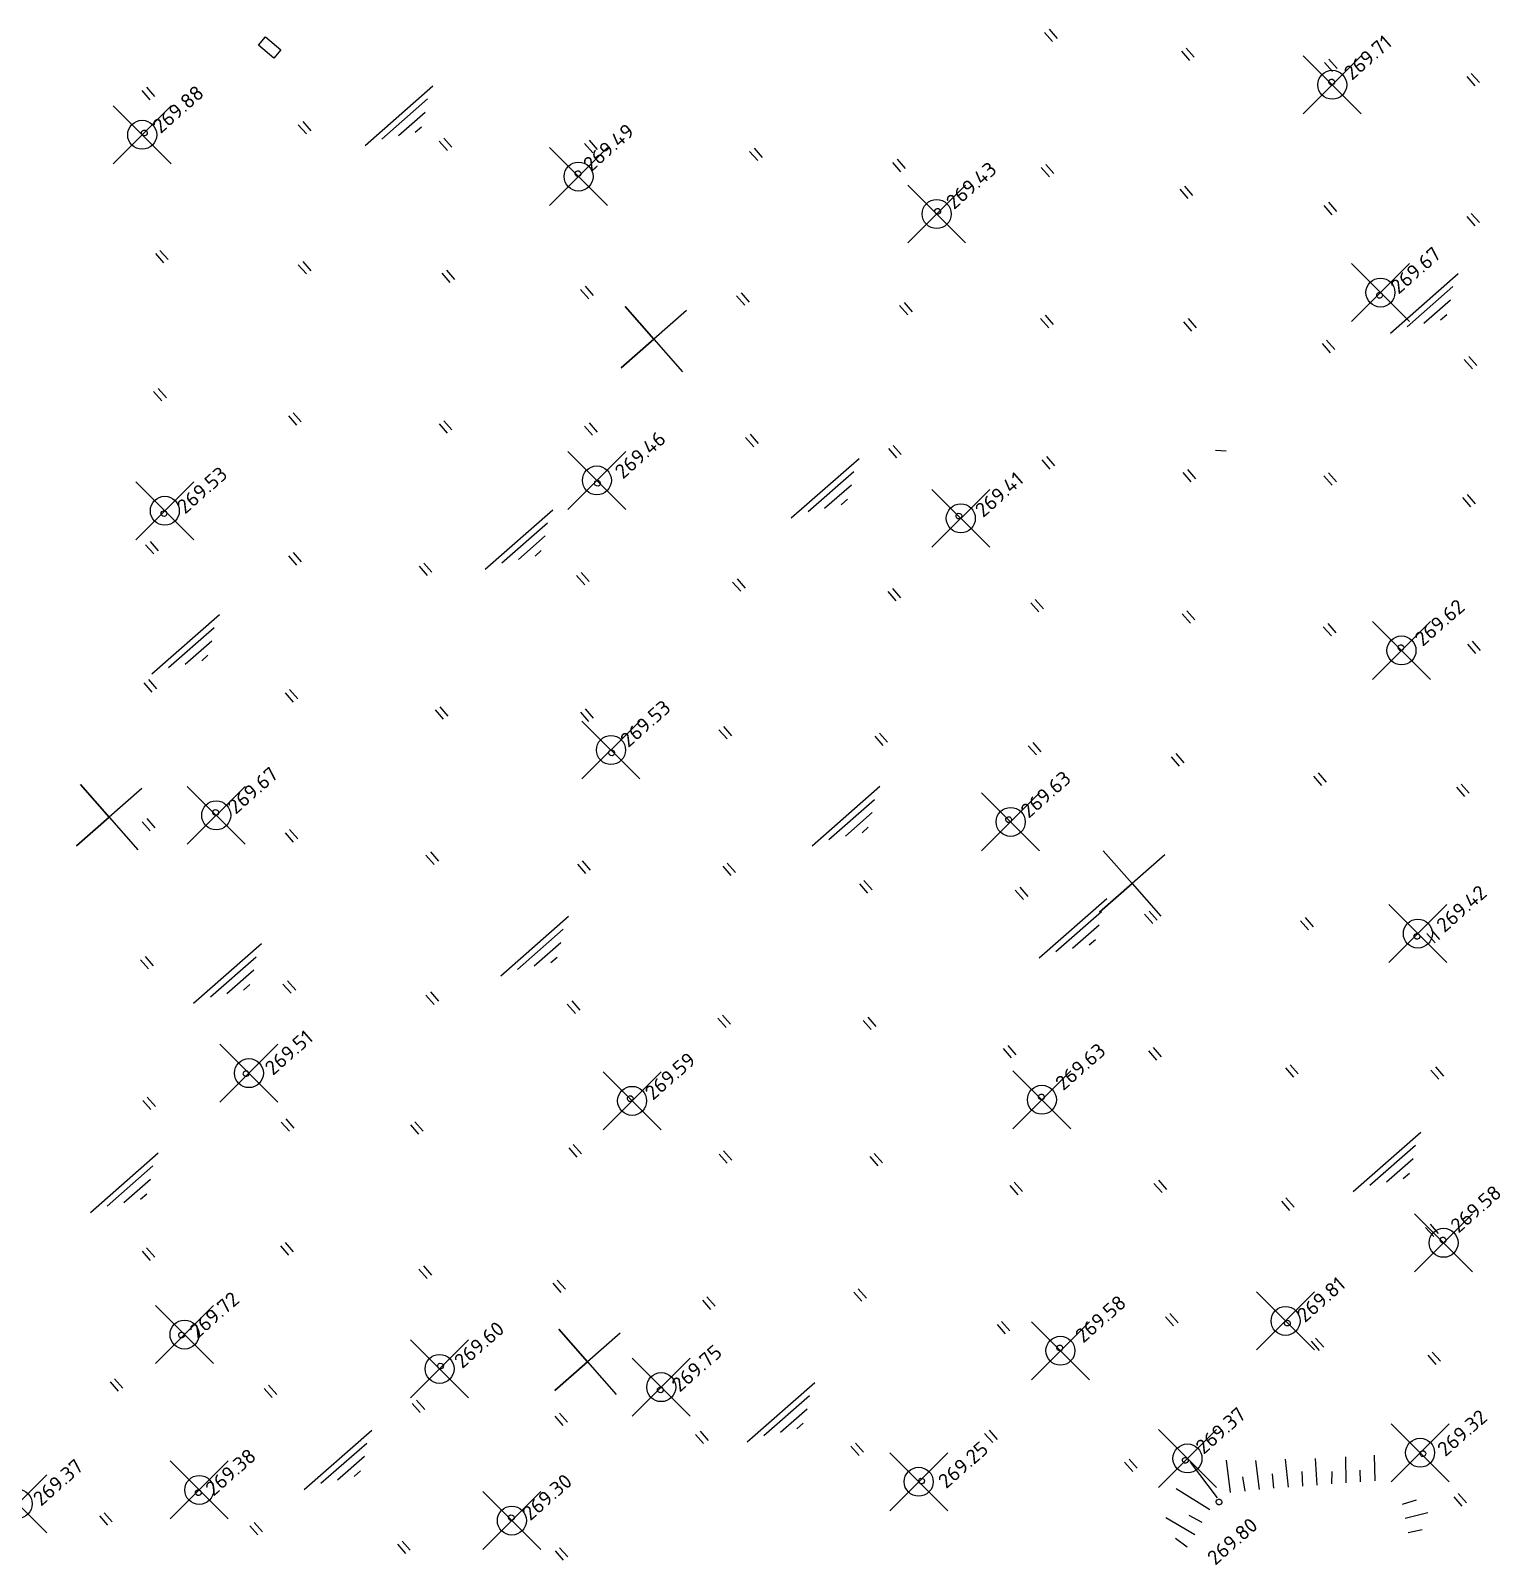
# Model space of a CAD drawing. Header units: metres. Extents: x 35735 to 36074, y 36133 to 36366.
# Drawn here: x 35849.6 to 35950.9, y 36136 to 36241.9 of the extents above; entities that cross this region are included whole.
import ezdxf

# ---------------------------------------------------------------- set-up
doc = ezdxf.new("R2010")
doc.units = ezdxf.units.M
doc.header["$LTSCALE"] = 5
doc.header["$PDMODE"] = 35
doc.header["$PDSIZE"] = 2
doc.layers.add('Рельеф', color=7, linetype='Continuous')
doc.layers.add('Точки-рельеф', color=7, linetype='Continuous')
doc.styles.get("Standard").update_dxf_attribs({"font": 'simplex.shx'})

msp = doc.modelspace()

# ---------------------------------------------------------------- linework, layer by layer
at = {"layer": 'Рельеф', "color": 7, "flags": 128}
msp.add_lwpolyline([(35865.27367096167, 36240.88021179538), (35865.76702618379, 36241.45333561527), (35866.81984851894, 36240.54688149447), (35866.32650016946, 36239.9738635177)], close=True, dxfattribs=at)
for points in [[(35919.50272987223, 36241.75766505249), (35920.06290271915, 36241.11969375097)], [(35919.81788195817, 36241.97789375377), (35920.37810429031, 36241.33986609433)], [(35928.9533884738, 36240.45536158056), (35929.51356132071, 36239.81739027902)], [(35929.26854055972, 36240.67559028183), (35929.82876289186, 36240.0375626224)], [(35938.81197463474, 36239.68979779651), (35939.37214748164, 36239.05182649497)], [(35939.12712672066, 36239.91002649778), (35939.6873490528, 36239.27199883835)], [(35939.46559054567, 36238.47094582874), (35939.51137823817, 36238.37810504922), (35939.50467052689, 36238.2748021615), (35939.44726117479, 36238.18866222062), (35939.35442039527, 36238.14287452813), (35939.25111750756, 36238.14958223941), (35939.16497756667, 36238.20699159151), (35939.11918987418, 36238.29983237103), (35939.12589758547, 36238.40313525873), (35939.18330693756, 36238.48927519963), (35939.27614771708, 36238.53506289212), (35939.37945060479, 36238.52835518083), (35939.46559054567, 36238.47094582874)], [(35948.62653474781, 36238.70781773912), (35949.18670759472, 36238.06984643759)], [(35948.94168683374, 36238.92804644041), (35949.50190916588, 36238.29001878098)], [(35857.22218582268, 36237.75351559281), (35857.7823586696, 36237.11554429127)], [(35857.53733790861, 36237.97374429408), (35858.09756024076, 36237.33571663465)], [(35872.63446511658, 36233.96404379408), (35877.30957742644, 36238.0690418809)], [(35873.79071330615, 36234.40159943241), (35876.94371175454, 36237.17010032405)], [(35874.93359830108, 36234.6349905598), (35876.78191162309, 36236.25790828836)], [(35857.549505272, 36234.95603623951), (35857.5952929645, 36234.86319545998), (35857.58858525322, 36234.75989257226), (35857.53117590112, 36234.67375263138), (35857.4383351216, 36234.62796493888), (35857.3350322339, 36234.63467265017), (35857.248892293, 36234.69208200228), (35857.20310460051, 36234.78492278179), (35857.20981231179, 36234.8882256695), (35857.26722166389, 36234.9743656104), (35857.36006244341, 36235.02015330289), (35857.46336533112, 36235.0134455916), (35857.549505272, 36234.95603623951)], [(35868.01621336376, 36235.38686558198), (35868.57638621067, 36234.74889428045)], [(35868.33136544969, 36235.60709428324), (35868.89158778184, 36234.96906662382)], [(35876.07653278126, 36234.86832532931), (35876.51139025146, 36235.25015339351)], [(35877.74743550358, 36234.24517631122), (35878.3076083505, 36233.60720500968)], [(35878.06258758951, 36234.46540501249), (35878.62280992165, 36233.82737735307)], [(35887.77146521377, 36234.09597721792), (35888.33163806068, 36233.45800591639)], [(35888.0866172997, 36234.3162059192), (35888.64683963185, 36233.67817825978)], [(35899.15299838395, 36233.5469916115), (35899.71317123086, 36232.90902030996)], [(35899.46815046988, 36233.76722031277), (35900.02837280203, 36233.12919265334)], [(35909.32673663082, 36233.00165652872), (35909.88695896296, 36232.36362886929)], [(35887.46796582596, 36232.14082727631), (35887.51375351845, 36232.04798649679), (35887.50704580716, 36231.94468360908), (35887.44963645507, 36231.85854366818), (35887.35679567555, 36231.8127559757), (35887.25349278784, 36231.81946368697), (35887.16735284695, 36231.87687303908), (35887.12156515446, 36231.96971381859), (35887.12827286575, 36232.07301670631), (35887.18568221785, 36232.15915664721), (35887.27852299737, 36232.20494433968), (35887.38182588507, 36232.19823662841), (35887.46796582596, 36232.14082727631)], [(35909.01158454489, 36232.78142782745), (35909.57175739179, 36232.14345652591)], [(35919.27649031807, 36232.42962503595), (35919.83666316498, 36231.79165373441)], [(35919.59164240399, 36232.64985373721), (35920.15186473613, 36232.01182607779)], [(35928.83662831212, 36230.9309114093), (35929.39680115903, 36230.29294010777)], [(35929.15178039805, 36231.15114011057), (35929.71200273019, 36230.51311245115)], [(35938.76797357703, 36229.81592673429), (35939.32814642393, 36229.17795543276)], [(35939.08312566295, 36230.03615543557), (35939.6433479951, 36229.39812777613)], [(35912.27514680377, 36229.548506542), (35912.32093449625, 36229.45566576248), (35912.31422678498, 36229.35236287476), (35912.25681743288, 36229.26622293387), (35912.16397665336, 36229.22043524138), (35912.06067376564, 36229.22714295267), (35911.97453382474, 36229.28455230477), (35911.92874613227, 36229.37739308429), (35911.93545384354, 36229.480695972), (35911.99286319565, 36229.56683591289), (35912.08570397516, 36229.61262360538), (35912.18900686287, 36229.60591589409), (35912.27514680377, 36229.548506542)], [(35948.62655973797, 36229.05036295025), (35949.18673258487, 36228.41239164871)], [(35948.94171182389, 36229.2705916515), (35949.50193415603, 36228.63256399208)], [(35858.4728042789, 36226.71520327841), (35859.03302661105, 36226.07717561899)], [(35858.15765219297, 36226.49497457715), (35858.71782503988, 36225.85700327561)], [(35868.01623835391, 36225.72941079309), (35868.57641120082, 36225.09143949156)], [(35868.33139043984, 36225.94963949436), (35868.89161277198, 36225.31161183494)], [(35877.91867060291, 36225.13738720233), (35878.47884344983, 36224.49941590079)], [(35878.23382268885, 36225.35761590359), (35878.79404502099, 36224.71958824417)], [(35943.37116109389, 36221.01430508564), (35948.04627340375, 36225.11930317245)], [(35887.49730678739, 36224.01931704414), (35888.05747963429, 36223.3813457426)], [(35887.81245887331, 36224.2395457454), (35888.37268120547, 36223.60151808598)], [(35898.25442998228, 36223.57162029873), (35898.81460282918, 36222.9336489972)], [(35898.56958206819, 36223.791849), (35899.12980440033, 36223.15382134057)], [(35942.7633093999, 36223.75150497221), (35942.80909709238, 36223.65866419268), (35942.8023893811, 36223.55536130497), (35942.74498002902, 36223.46922136407), (35942.65213924949, 36223.42343367158), (35942.54883636178, 36223.43014138287), (35942.46269642089, 36223.48755073496), (35942.4169087284, 36223.58039151448), (35942.42361643968, 36223.6836944022), (35942.48102579178, 36223.7698343431), (35942.5738665713, 36223.81562203557), (35942.67716945901, 36223.80891432429), (35942.7633093999, 36223.75150497221)], [(35944.52740928346, 36221.45186072398), (35947.68040773184, 36224.22036161561)], [(35894.80231611659, 36222.58109926872), (35892.54800056345, 36220.60168991568), (35890.56859121042, 36222.85600546882), (35892.54800056345, 36220.60168991568), (35890.29368501032, 36218.62228056264), (35892.54800056345, 36220.60168991568), (35894.5274099165, 36218.34737436255)], [(35909.5022753675, 36222.90514987455), (35910.0624482144, 36222.26717857301)], [(35909.81742745342, 36223.12537857582), (35910.37764978557, 36222.48735091639)], [(35945.67029427839, 36221.68525185137), (35947.5186076004, 36223.30816957993)], [(35919.22785691079, 36222.02280093866), (35919.78802975771, 36221.38482963713)], [(35919.54300899673, 36222.24302963993), (35920.10323132887, 36221.6050019805)], [(35929.0910754213, 36221.79019018968), (35929.65124826819, 36221.15221888815)], [(35929.40622750721, 36222.01041889095), (35929.96644983936, 36221.37239123152)], [(35946.81322875856, 36221.91858662086), (35947.24808622876, 36222.30041468507)], [(35938.65121341535, 36220.29147656305), (35939.21138626225, 36219.65350526151)], [(35938.96636550127, 36220.5117052643), (35939.52658783341, 36219.87367760488)], [(35948.45724042303, 36219.18462911156), (35949.01741326995, 36218.54665781002)], [(35948.77239250895, 36219.40485781281), (35949.33261484109, 36218.76683015339)], [(35858.35604411722, 36217.19075310716), (35858.91626644936, 36216.55272544773)], [(35858.04089203129, 36216.97052440589), (35858.6010648782, 36216.33255310435)], [(35867.34098083273, 36215.30056421017), (35867.90115367965, 36214.66259290863)], [(35867.65613291867, 36215.52079291144), (35868.21635525081, 36214.88276525201)], [(35878.05446338855, 36214.96486035347), (35878.61468572069, 36214.32683269405)], [(35877.73931130263, 36214.7446316522), (35878.29948414955, 36214.10666035067)], [(35887.76334101281, 36214.59543255891), (35888.32351385972, 36213.95746125737)], [(35888.07849309874, 36214.81566126018), (35888.63871543088, 36214.17763360075)], [(35899.19327750844, 36214.03235619894), (35899.75349984059, 36213.3943285395)], [(35898.87812542251, 36213.81212749767), (35899.43829826942, 36213.17415619613)], [(35908.73671158345, 36213.04656371361), (35909.29688443035, 36212.40859241207)], [(35909.05186366937, 36213.26679241488), (35909.61208600153, 36212.62876475545)], [(35902.03058183013, 36208.25671699434), (35906.70569413999, 36212.36171508113)], [(35919.31686047072, 36212.26571502829), (35919.87703331764, 36211.62774372675)], [(35919.63201255665, 36212.48594372955), (35920.19223488879, 36211.84791607012)], [(35888.80808001519, 36210.78663381708), (35888.85386770769, 36210.69379303756), (35888.8471599964, 36210.59049014985), (35888.7897506443, 36210.50435020895), (35888.6969098648, 36210.45856251647), (35888.59360697708, 36210.46527022776), (35888.50746703619, 36210.52267957984), (35888.4616793437, 36210.61552035937), (35888.46838705499, 36210.71882324707), (35888.52579640708, 36210.80496318796), (35888.6186371866, 36210.85075088045), (35888.72194007431, 36210.84404316917), (35888.80808001519, 36210.78663381708)], [(35903.18683001969, 36208.69427263265), (35906.33982846809, 36211.46277352429)], [(35929.04244201402, 36211.38336609239), (35929.60261486093, 36210.74539479086)], [(35929.35759409996, 36211.60359479367), (35929.91781643209, 36210.96556713424)], [(35938.7803422673, 36211.15889256693), (35939.34051511421, 36210.52092126541)], [(35939.09549435323, 36211.37912126821), (35939.65571668537, 36210.74109360879)], [(35904.32971501464, 36208.92766376006), (35906.17802833665, 36210.55058148861)], [(35948.34048026135, 36209.6601789403), (35948.90065310826, 36209.02220763876)], [(35948.65563234728, 36209.88040764158), (35949.21585467942, 36209.24237998214)], [(35858.89795390493, 36208.69338943226), (35858.9437415974, 36208.60054865274), (35858.93703388613, 36208.49724576502), (35858.87962453403, 36208.41110582414), (35858.78678375451, 36208.36531813165), (35858.6834808668, 36208.37202584294), (35858.59734092591, 36208.42943519503), (35858.55155323342, 36208.52227597455), (35858.5582609447, 36208.62557886226), (35858.6156702968, 36208.71171880314), (35858.70851107631, 36208.75750649564), (35858.81181396402, 36208.75079878435), (35858.89795390493, 36208.69338943226)], [(35880.90927224541, 36204.72318650461), (35885.58438455527, 36208.82818459141)], [(35905.47264949482, 36209.16099852955), (35905.90750696501, 36209.54282659375)], [(35913.74484786793, 36208.51300425769), (35913.79063556042, 36208.42016347817), (35913.78392784914, 36208.31686059044), (35913.72651849705, 36208.23072064956), (35913.63367771752, 36208.18493295707), (35913.53037482981, 36208.19164066835), (35913.44423488891, 36208.24905002045), (35913.39844719642, 36208.34189079997), (35913.4051549077, 36208.44519368769), (35913.4625642598, 36208.53133362858), (35913.55540503933, 36208.57712132106), (35913.65870792704, 36208.57041360978), (35913.74484786793, 36208.51300425769)], [(35882.06552043498, 36205.16074214294), (35885.21851888337, 36207.92924303457)], [(35857.79757174788, 36206.6289019066), (35858.35779408002, 36205.99087424717)], [(35883.20840542991, 36205.39413327033), (35885.05671875192, 36207.01705099889)], [(35857.48241966195, 36206.40867320533), (35858.04259250886, 36205.77070190379)], [(35867.34100582289, 36205.64310942127), (35867.9011786698, 36205.00513811975)], [(35867.65615790882, 36205.86333812254), (35868.21638024096, 36205.22531046312)], [(35884.35133991008, 36205.62746803983), (35884.78619738029, 36206.00929610403)], [(35876.35860241167, 36204.92540378865), (35876.91877525859, 36204.2874324871)], [(35876.67375449759, 36205.1456324899), (35877.23397682974, 36204.50760483048)], [(35887.53758591188, 36204.50468163157), (35888.09780824402, 36203.86665397215)], [(35887.22243382594, 36204.2844529303), (35887.78260667286, 36203.64648162877)], [(35897.97955702083, 36203.83675618491), (35898.53972986774, 36203.19878488336)], [(35898.29470910676, 36204.05698488616), (35898.8549314389, 36203.41895722674)], [(35909.00786261166, 36203.39292135266), (35909.56808494381, 36202.75489369324)], [(35908.69271052574, 36203.1726926514), (35909.25288337265, 36202.53472134986)], [(35918.55129668667, 36202.40712886735), (35919.11146953359, 36201.76915756581)], [(35918.8664487726, 36202.62735756861), (35919.42667110475, 36201.98932990919)], [(35857.91287226733, 36197.49615292442), (35862.58798457719, 36201.60115101122)], [(35929.00612731673, 36201.63441740553), (35929.56630016364, 36200.996446104)], [(35929.32127940265, 36201.85464610681), (35929.8815017348, 36201.21661844738)], [(35859.06912045689, 36197.93370856276), (35862.22211890529, 36200.70220945439)], [(35938.73170886002, 36200.75206846966), (35939.29188170694, 36200.11409716812)], [(35939.04686094595, 36200.97229717093), (35939.60708327809, 36200.3342695115)], [(35860.21200545183, 36198.16709969014), (35862.06031877385, 36199.79001741869)], [(35944.23880868647, 36199.44387961084), (35944.28459637897, 36199.35103883133), (35944.27788866768, 36199.24773594362), (35944.22047931558, 36199.16159600273), (35944.12763853606, 36199.11580831024), (35944.02433564836, 36199.12251602152), (35943.93819570747, 36199.17992537362), (35943.89240801498, 36199.27276615314), (35943.89911572626, 36199.37606904085), (35943.95652507836, 36199.46220898175), (35944.04936585787, 36199.50799667423), (35944.15266874558, 36199.50128896294), (35944.23880868647, 36199.44387961084)], [(35948.68558246559, 36199.53879134775), (35949.24575531249, 36198.90082004621)], [(35949.00073455152, 36199.75902004902), (35949.56095688367, 36199.12099238959)], [(35861.354939932, 36198.40043445963), (35861.78979740221, 36198.78226252384)], [(35857.6808115862, 36197.10445173535), (35858.24103391835, 36196.46642407592)], [(35857.36565950028, 36196.88422303407), (35857.92583234719, 36196.24625173255)], [(35867.10673075837, 36196.19213605409), (35867.66690360528, 36195.55416475256)], [(35867.4218828443, 36196.41236475536), (35867.98210517644, 36195.77433709593)], [(35877.46443834118, 36195.00976753838), (35878.0246111881, 36194.37179623684)], [(35877.7795904271, 36195.22999623964), (35878.33981275925, 36194.59196858021)], [(35887.48846805136, 36194.86056844508), (35888.04864089828, 36194.22259714355)], [(35887.80362013729, 36195.08079714634), (35888.36384246944, 36194.44276948691)], [(35897.3521710151, 36193.86524678531), (35897.91239334725, 36193.22721912588)], [(35897.03701892919, 36193.64501808404), (35897.59719177608, 36193.00704678251)], [(35907.79414212407, 36193.19732133864), (35908.35431497097, 36192.55935003711)], [(35908.10929420999, 36193.4175500399), (35908.66951654213, 36192.77952238048)], [(35918.69712945767, 36192.76162372993), (35919.25735178982, 36192.1235960705)], [(35889.78135413033, 36192.18274224775), (35889.82714182282, 36192.08990146824), (35889.82043411153, 36191.98659858053), (35889.76302475944, 36191.90045863963), (35889.67018397991, 36191.85467094716), (35889.5668810922, 36191.86137865844), (35889.48074115132, 36191.91878801052), (35889.43495345883, 36192.01162879005), (35889.44166117011, 36192.11493167775), (35889.4990705222, 36192.20107161866), (35889.59191130172, 36192.24685931114), (35889.69521418944, 36192.24015159986), (35889.78135413033, 36192.18274224775)], [(35918.38197737173, 36192.54139502865), (35918.94215021865, 36191.90342372713)], [(35928.24056353267, 36191.77583124459), (35928.80073637958, 36191.13785994306)], [(35928.55571561861, 36191.99605994588), (35929.11593795075, 36191.35803228645)], [(35938.37658460653, 36190.66599767213), (35938.93680693868, 36190.02797001271)], [(35857.23039023101, 36189.5909433847), (35854.97607467788, 36187.61153403167), (35852.99666532483, 36189.8658495848), (35854.97607467788, 36187.61153403167), (35852.72175912475, 36185.63212467862), (35854.97607467788, 36187.61153403167), (35856.95548403091, 36185.35721847853)], [(35903.46853956206, 36185.63642856785), (35908.14365187192, 36189.74142665465)], [(35938.0614325206, 36190.44576897087), (35938.62160536752, 36189.80779766932)], [(35947.92001868154, 36189.68020518682), (35948.48019152844, 36189.04223388527)], [(35948.23517076746, 36189.90043388808), (35948.79539309961, 36189.26240622866)], [(35904.62478775162, 36186.07398420619), (35907.77778620001, 36188.84248509781)], [(35857.56332167352, 36187.52047375053), (35858.12354400566, 36186.88244609111)], [(35862.4664855664, 36188.06692257047), (35862.51227325889, 36187.97408179096), (35862.50556554761, 36187.87077890323), (35862.44815619551, 36187.78463896235), (35862.355315416, 36187.73885126985), (35862.25201252829, 36187.74555898114), (35862.1658725874, 36187.80296833324), (35862.12008489491, 36187.89580911275), (35862.12679260619, 36187.99911200046), (35862.18420195829, 36188.08525194136), (35862.27704273781, 36188.13103963385), (35862.38034562551, 36188.12433192257), (35862.4664855664, 36188.06692257047)], [(35905.76767274655, 36186.30737533357), (35907.61598606857, 36187.93029306213)], [(35917.18357409559, 36187.56775412316), (35917.22936178808, 36187.47491334365), (35917.2226540768, 36187.37161045593), (35917.1652447247, 36187.28547051505), (35917.07240394518, 36187.23968282255), (35916.96910105747, 36187.24639053384), (35916.88296111658, 36187.30379988594), (35916.83717342409, 36187.39664066545), (35916.84388113537, 36187.49994355316), (35916.90129048747, 36187.58608349405), (35916.99413126698, 36187.63187118655), (35917.0974341547, 36187.62516347526), (35917.18357409559, 36187.56775412316)], [(35857.24816958758, 36187.30024504926), (35857.80834243449, 36186.66227374772)], [(35867.10675574851, 36186.53468126521), (35867.66692859543, 36185.89670996367)], [(35867.42190783445, 36186.75490996648), (35867.98213016659, 36186.11688230705)], [(35906.91060722673, 36186.54071010307), (35907.34546469694, 36186.92253816727)], [(35927.7924720006, 36185.00917338314), (35925.53815644747, 36183.02976403011), (35923.55874709442, 36185.28407958324), (35925.53815644747, 36183.02976403011), (35923.28384089432, 36181.05035467706), (35925.53815644747, 36183.02976403011), (35927.51756580051, 36180.77544847697)], [(35876.82204609978, 36184.99294350521), (35877.3822189467, 36184.35497220368)], [(35877.13719818571, 36185.21317220647), (35877.69742051786, 36184.57514454705)], [(35887.27902344441, 36184.37033269211), (35887.83919629132, 36183.73236139058)], [(35887.59417553034, 36184.59056139338), (35888.15439786248, 36183.95253373395)], [(35897.3030531546, 36184.22113359881), (35897.86322600151, 36183.58316229728)], [(35897.61820524053, 36184.44136230008), (35898.17842757267, 36183.80333464066)], [(35907.0414378611, 36183.23394916257), (35907.60166019325, 36182.59592150315)], [(35906.72628577518, 36183.01372046131), (35907.2864586221, 36182.37574915976)], [(35917.48340897007, 36182.5660237159), (35918.04358181697, 36181.92805241435)], [(35917.79856105598, 36182.78625241716), (35918.35878338812, 36182.14822475774)], [(35919.13449376111, 36177.89729962918), (35923.80960607096, 36182.00229771599)], [(35920.29074195066, 36178.33485526752), (35923.44374039905, 36181.10335615915)], [(35926.72089300997, 36181.13832310478), (35927.28111534211, 36180.50029544535)], [(35881.99460228789, 36176.67548817998), (35886.66971459775, 36180.78048626678)], [(35921.4336269456, 36178.56824639491), (35923.28194026761, 36180.19116412347)], [(35926.40574092403, 36180.91809440351), (35926.96591377095, 36180.28012310198)], [(35937.16286411892, 36180.47039765809), (35937.72303696584, 36179.83242635657)], [(35937.47801620486, 36180.69062635936), (35938.038238537, 36180.05259869993)], [(35883.15085047745, 36177.1130438183), (35886.30384892583, 36179.88154470993)], [(35884.29373547238, 36177.34643494568), (35886.1420487944, 36178.96935267425)], [(35922.57656142578, 36178.80158116441), (35923.01141889597, 36179.1834092286)], [(35945.34470624613, 36179.52268846946), (35945.39049393862, 36179.42984768994), (35945.38378622734, 36179.32654480223), (35945.32637687525, 36179.24040486134), (35945.23353609572, 36179.19461716885), (35945.13023320801, 36179.20132488013), (35945.04409326713, 36179.25873423224), (35944.99830557463, 36179.35157501174), (35945.00501328591, 36179.45487789946), (35945.06242263802, 36179.54101784035), (35945.15526341754, 36179.58680553285), (35945.25856630525, 36179.58009782156), (35945.34470624613, 36179.52268846946)], [(35945.88353135529, 36179.59048326244), (35946.4437042022, 36178.95251196089)], [(35945.88353135529, 36179.59048326244), (35946.4437042022, 36178.95251196089)], [(35946.19868344122, 36179.81071196369), (35946.75890577336, 36179.17268430427)], [(35946.19868344122, 36179.81071196369), (35946.75890577336, 36179.17268430427)], [(35857.44656151183, 36177.99602357928), (35858.00678384398, 36177.35799591985)], [(35860.79824157421, 36174.78198678391), (35865.47335388407, 36178.8869848707)], [(35861.95448976378, 36175.21954242224), (35865.10748821216, 36177.98804331388)], [(35885.43666995254, 36177.57976971519), (35885.87152742275, 36177.96159777939)], [(35857.1314094259, 36177.77579487801), (35857.69158227282, 36177.13782357647)], [(35863.09737475872, 36175.45293354963), (35864.94568808073, 36177.07585127819)], [(35864.24030923888, 36175.68626831913), (35864.67516670909, 36176.06809638334)], [(35866.963484929, 36176.10105250037), (35867.52365777591, 36175.46308119884)], [(35867.27863701493, 36176.32128120164), (35867.83885934707, 36175.68325354221)], [(35876.82207108994, 36175.33548871632), (35877.38224393685, 36174.69751741478)], [(35877.13722317587, 36175.55571741759), (35877.69744550801, 36174.91768975816)], [(35886.57358214394, 36174.71415031873), (35887.13375499084, 36174.0761790172)], [(35886.88873422985, 36174.93437902), (35887.44895656201, 36174.29635136058)], [(35896.96829029042, 36173.73903506937), (35897.52846313733, 36173.10106376783)], [(35897.28344237635, 36173.95926377064), (35897.8436647085, 36173.3212361112)], [(35907.30747208652, 36173.81006467734), (35907.86769441867, 36173.17203701792)], [(35906.9923200006, 36173.58983597607), (35907.55249284751, 36172.95186467453)], [(35916.64774543928, 36171.64340901158), (35917.20791828619, 36171.00543771005)], [(35916.96289752521, 36171.86363771284), (35917.52311985735, 36171.22561005342)], [(35926.67177514946, 36171.49420991828), (35927.23194799638, 36170.85623861673)], [(35926.98692723538, 36171.71443861954), (35927.54714956752, 36171.07641096012)], [(35936.44068795646, 36170.53602657176), (35937.0009102886, 36169.89799891234)], [(35864.56813089994, 36170.04418679436), (35864.61391859243, 36169.95134601484), (35864.60721088114, 36169.84804312713), (35864.54980152905, 36169.76190318624), (35864.45696074953, 36169.71611549375), (35864.35365786182, 36169.72282320503), (35864.26751792093, 36169.78023255712), (35864.22173022844, 36169.87307333665), (35864.22843793972, 36169.97637622436), (35864.28584729182, 36170.06251616526), (35864.37868807134, 36170.10830385774), (35864.48199095904, 36170.10159614646), (35864.56813089994, 36170.04418679436)], [(35936.12553587053, 36170.3157978705), (35936.68570871744, 36169.67782656896)], [(35946.14956558072, 36170.1665987772), (35946.70973842763, 36169.52862747567)], [(35946.46471766663, 36170.38682747848), (35947.0249399988, 36169.74879981904)], [(35891.06765014645, 36168.32350765204), (35891.11343783895, 36168.23066687252), (35891.10673012766, 36168.1273639848), (35891.04932077556, 36168.04122404392), (35890.95647999604, 36167.99543635143), (35890.85317710833, 36168.0021440627), (35890.76703716744, 36168.05955341482), (35890.72124947494, 36168.15239419432), (35890.72795718623, 36168.25569708204), (35890.78536653833, 36168.34183702293), (35890.87820731784, 36168.38762471542), (35890.98151020556, 36168.38091700414), (35891.06765014645, 36168.32350765204)], [(35919.43194556172, 36168.44490886266), (35919.47773325421, 36168.35206808315), (35919.47102554293, 36168.24876519543), (35919.41361619082, 36168.16262525455), (35919.32077541132, 36168.11683756206), (35919.2174725236, 36168.12354527334), (35919.13133258271, 36168.18095462544), (35919.08554489022, 36168.27379540496), (35919.09225260151, 36168.37709829267), (35919.1496619536, 36168.46323823355), (35919.24250273312, 36168.50902592604), (35919.34580562083, 36168.50231821476), (35919.43194556172, 36168.44490886266)], [(35857.28658677327, 36168.07531595576), (35857.84675962017, 36167.43734465422)], [(35857.6017388592, 36168.29554465703), (35858.16196119134, 36167.65751699761)], [(35866.84672476732, 36166.57660232911), (35867.40689761424, 36165.93863102758)], [(35867.16187685325, 36166.79683103039), (35867.72209918539, 36166.15880337096)], [(35875.75146790305, 36166.37492552745), (35876.31164074997, 36165.7369542259)], [(35876.06661998897, 36166.59515422871), (35876.62684232112, 36165.95712656929)], [(35940.79641281237, 36161.77582330142), (35945.47152512224, 36165.88082138821)], [(35853.68426968663, 36160.34724518516), (35858.3593819965, 36164.45224327196)], [(35886.67297660752, 36164.79870940449), (35887.23314945443, 36164.16073810295)], [(35886.98812869345, 36165.01893810575), (35887.5483510256, 36164.38091044633)], [(35897.04966251361, 36164.37268614319), (35897.60983536051, 36163.73471484165)], [(35897.36481459952, 36164.59291484445), (35897.92503693167, 36163.95488718503)], [(35907.44236170584, 36164.19327735766), (35908.00253455274, 36163.55530605613)], [(35907.75751379176, 36164.41350605893), (35908.31773612391, 36163.7754783995)], [(35941.95266100194, 36162.21337893976), (35945.10565945032, 36164.98187983138)], [(35943.09554599688, 36162.44677006714), (35944.94385931888, 36164.06968779569)], [(35854.8405178762, 36160.78480082348), (35857.99351632459, 36163.55330171511)], [(35944.23848047705, 36162.68010483663), (35944.67333794724, 36163.06193290083)], [(35855.98340287113, 36161.01819195088), (35857.83171619315, 36162.64110967943)], [(35917.09839757182, 36162.20386984665), (35917.65857041873, 36161.56589854512)], [(35917.41354965774, 36162.42409854792), (35917.97377198988, 36161.7860708885)], [(35927.05298656906, 36162.34961544395), (35927.61315941597, 36161.71164414242)], [(35927.36813865499, 36162.56984414522), (35927.92836098713, 36161.9318164858)], [(35857.12633735131, 36161.25152672038), (35857.56119482152, 36161.63335478457)], [(35935.84377508063, 36161.11976055708), (35936.40394792755, 36160.48178925554)], [(35936.15892716657, 36161.33998925835), (35936.71914949871, 36160.70196159891)], [(35945.79039791862, 36159.30865131921), (35946.35057076553, 36158.67068001767)], [(35946.10555000455, 36159.52888002048), (35946.6657723367, 36158.89085236105)], [(35857.55310545192, 36157.88872055973), (35858.11332778406, 36157.25069290031)], [(35866.78760393236, 36158.03886709196), (35867.34777677927, 36157.40089579041)], [(35867.10275601828, 36158.25909579321), (35867.66297835043, 36157.62106813379)], [(35947.14730014376, 36158.57467668212), (35947.19308783625, 36158.48183590261), (35947.18638012496, 36158.3785330149), (35947.12897077286, 36158.29239307401), (35947.03612999334, 36158.24660538152), (35946.93282710563, 36158.25331309281), (35946.84668716473, 36158.3107224449), (35946.80089947225, 36158.40356322442), (35946.80760718353, 36158.50686611213), (35946.86501653563, 36158.59300605302), (35946.95785731514, 36158.63879374551), (35947.06116020287, 36158.63208603422), (35947.14730014376, 36158.57467668212)], [(35857.237953366, 36157.66849185847), (35857.79812621291, 36157.03052055694)], [(35876.34425351922, 36156.42750065347), (35876.90442636613, 36155.78952935194)], [(35876.65940560515, 36156.64772935474), (35877.21962793729, 36156.00970169532)], [(35885.88606772325, 36155.67703175073), (35886.44629005539, 36155.03900409131)], [(35885.57091563731, 36155.45680304948), (35886.13108848423, 36154.81883174793)], [(35906.34051242188, 36154.85135725733), (35906.90068526878, 36154.21338595579)], [(35906.65566450779, 36155.0715859586), (35907.21588683993, 36154.43355829917)], [(35895.89959742485, 36154.29066831667), (35896.45977027175, 36153.65269701513)], [(35896.21474951077, 36154.51089701794), (35896.77497184293, 36153.87286935851)], [(35916.22697353117, 36152.59906768556), (35916.78714637808, 36151.96109638402)], [(35916.54212561709, 36152.81929638682), (35917.10234794923, 36152.1812687274)], [(35927.83979716869, 36153.14525640417), (35928.3999700156, 36152.50728510263)], [(35928.15494925461, 36153.36548510542), (35928.71517158676, 36152.727457446)], [(35936.41374785666, 36152.83687357361), (35936.45953554917, 36152.74403279408), (35936.45282783788, 36152.64072990636), (35936.39541848577, 36152.55458996549), (35936.30257770626, 36152.508802273), (35936.19927481856, 36152.51550998427), (35936.11313487765, 36152.57291933638), (35936.06734718518, 36152.66576011589), (35936.07405489647, 36152.7690630036), (35936.13146424854, 36152.8552029445), (35936.22430502807, 36152.90099063698), (35936.32760791578, 36152.89428292571), (35936.41374785666, 36152.83687357361)], [(35860.12506409433, 36152.01004426505), (35860.17085178682, 36151.91720348554), (35860.16414407555, 36151.81390059782), (35860.10673472344, 36151.72776065693), (35860.01389394393, 36151.68197296445), (35859.91059105622, 36151.68868067573), (35859.82445111532, 36151.74609002782), (35859.77866342283, 36151.83893080734), (35859.78537113411, 36151.94223369504), (35859.84278048621, 36152.02837363594), (35859.93562126574, 36152.07416132843), (35860.03892415344, 36152.06745361715), (35860.12506409433, 36152.01004426505)], [(35890.22054611502, 36152.01901749913), (35887.96623056188, 36150.03960814609), (35885.98682120885, 36152.29392369922), (35887.96623056188, 36150.03960814609), (35885.71191500875, 36148.06019879305), (35887.96623056188, 36150.03960814609), (35889.94563991493, 36147.78529259295)], [(35937.88892668302, 36151.45349721627), (35938.44909952993, 36150.81552591473)], [(35938.20407876895, 36151.67372591753), (35938.76430110109, 36151.03569825811)], [(35920.70698328035, 36151.13021733241), (35920.75277097282, 36151.0373765529), (35920.74606326155, 36150.93407366519), (35920.68865390944, 36150.84793372429), (35920.59581312993, 36150.80214603181), (35920.49251024221, 36150.80885374309), (35920.40637030132, 36150.86626309518), (35920.36058260884, 36150.95910387471), (35920.36729032011, 36151.06240676242), (35920.42469967222, 36151.14854670331), (35920.51754045174, 36151.1943343958), (35920.62084333946, 36151.18762668452), (35920.70698328035, 36151.13021733241)], [(35945.94158668003, 36150.49206815541), (35946.50175952693, 36149.85409685387)], [(35946.25673876594, 36150.71229685668), (35946.81696109808, 36150.07426919726)], [(35877.98158356529, 36149.86910026997), (35878.02737125779, 36149.77625949046), (35878.02066354651, 36149.67295660275), (35877.96325419441, 36149.58681666185), (35877.87041341489, 36149.54102896936), (35877.76711052718, 36149.54773668064), (35877.68097058628, 36149.60514603274), (35877.6351828938, 36149.69798681227), (35877.64189060508, 36149.80128969998), (35877.69929995717, 36149.88742964086), (35877.7921407367, 36149.93321733335), (35877.8954436244, 36149.92650962207), (35877.98158356529, 36149.86910026997)], [(35855.03004693431, 36148.64561987712), (35855.59021978122, 36148.00764857558)], [(35855.34519902023, 36148.86584857838), (35855.90542135239, 36148.22782091896)], [(35865.65350264453, 36148.2035200991), (35866.21367549143, 36147.56554879758)], [(35865.96865473045, 36148.42374880037), (35866.52887706259, 36147.78572114095)], [(35893.1439012419, 36148.23020301262), (35893.18968893439, 36148.1373622331), (35893.18298122311, 36148.03405934539), (35893.12557187102, 36147.94791940451), (35893.03273109149, 36147.90213171201), (35892.92942820378, 36147.9088394233), (35892.84328826289, 36147.9662487754), (35892.79750057041, 36148.05908955491), (35892.80420828169, 36148.16239244262), (35892.86161763379, 36148.24853238351), (35892.9544584133, 36148.29432007601), (35893.057761301, 36148.28761236472), (35893.1439012419, 36148.23020301262)], [(35898.98117326064, 36144.50731081914), (35903.6562855705, 36148.61230890593)], [(35875.86683435201, 36147.16875560517), (35876.42700719892, 36146.53078430363)], [(35876.18198643794, 36147.38898430645), (35876.74220877008, 36146.75095664701)], [(35900.13742145018, 36144.94486645747), (35903.29041989859, 36147.71336734909)], [(35885.71820150367, 36146.28137463626), (35886.27837435058, 36145.64340333472)], [(35886.03335358961, 36146.50160333752), (35886.59357592174, 36145.86357567809)], [(35901.28030644514, 36145.17825758486), (35903.12861976715, 36146.80117531341)], [(35868.42907193952, 36141.22258206865), (35873.10418424938, 36145.32758015546)], [(35895.42234045866, 36145.03196588095), (35895.98251330558, 36144.39399457941)], [(35895.73749254459, 36145.25219458221), (35896.29771487674, 36144.61416692279)], [(35902.42324092532, 36145.41159235435), (35902.8580983955, 36145.79342041855)], [(35915.36845965141, 36145.09928559879), (35915.92863249832, 36144.46131429724)], [(35915.68361173734, 36145.31951430006), (35916.24383406949, 36144.68148664063)], [(35869.58532012907, 36141.66013770698), (35872.73831857746, 36144.42863859861)], [(35906.14507660488, 36144.21183190306), (35906.70524945179, 36143.57386060153)], [(35906.46022869081, 36144.43206060433), (35907.02045102295, 36143.7940329449)], [(35870.72820512401, 36141.89352883438), (35872.57651844603, 36143.51644656293)], [(35925.02433331639, 36143.10983547521), (35925.58450616329, 36142.47186417366)], [(35925.33948540231, 36143.33006417647), (35925.89970773445, 36142.69203651704)], [(35929.36432740822, 36143.36989201481), (35929.41011510071, 36143.2770512353), (35929.40340738942, 36143.1737483476), (35929.34599803733, 36143.08760840669), (35929.25315725782, 36143.04182071421), (35929.14985437009, 36143.0485284255), (35929.06371442921, 36143.10593777758), (35929.01792673672, 36143.1987785571), (35929.024634448, 36143.30208144481), (35929.0820438001, 36143.38822138571), (35929.17488457962, 36143.4340090782), (35929.27818746732, 36143.42730136692), (35929.36432740822, 36143.36989201481)], [(35931.44170884003, 36140.65355252101), (35929.57691193741, 36143.10561765525)], [(35932.33940174463, 36141.02307786558), (35932.04522637871, 36143.24980984295)], [(35934.33020145939, 36141.21459168218), (35934.07278167711, 36143.23475512779)], [(35936.32238404977, 36141.38975342996), (35936.13429313301, 36143.31049876402)], [(35938.3171316971, 36141.53403099113), (35938.18849459374, 36143.36615006103)], [(35940.31193570234, 36141.67835803753), (35940.29156793827, 36143.47549280497)], [(35942.30673970757, 36141.82268508393), (35942.26716489543, 36143.60475159237)], [(35945.75379835022, 36143.83263649284), (35945.79958604271, 36143.73979571331), (35945.79287833143, 36143.63649282561), (35945.73546897934, 36143.55035288472), (35945.64262819981, 36143.50456519223), (35945.5393253121, 36143.51127290351), (35945.4531853712, 36143.56868225561), (35945.40739767872, 36143.66152303512), (35945.41410539, 36143.76482592283), (35945.4715147421, 36143.85096586373), (35945.56435552162, 36143.89675355621), (35945.66765840933, 36143.89004584493), (35945.75379835022, 36143.83263649284)], [(35871.87113960419, 36142.12686360387), (35872.30599707439, 36142.50869166808)], [(35911.16671648128, 36141.93402547554), (35911.21250417376, 36141.84118469602), (35911.20579646248, 36141.7378818083), (35911.14838711038, 36141.6517418674), (35911.05554633086, 36141.60595417493), (35910.95224344314, 36141.61266188621), (35910.86610350226, 36141.6700712383), (35910.82031580977, 36141.76291201782), (35910.82702352105, 36141.86621490554), (35910.88443287315, 36141.95235484643), (35910.97727365266, 36141.99814253892), (35911.08057654039, 36141.99143482764), (35911.16671648128, 36141.93402547554)], [(35933.33474868045, 36141.1188382102), (35933.18724069597, 36142.10787291422)], [(35935.32554839522, 36141.31035202682), (35935.22037763862, 36142.30482195256)], [(35937.31975443711, 36141.46183928899), (35937.27679742083, 36142.46093210769)], [(35939.31450895711, 36141.60622269327), (35939.33573859907, 36142.46026113931)], [(35941.30931296234, 36141.75054973968), (35941.27408986437, 36142.55691603028)], [(35861.27319025493, 36141.13824625733), (35861.31897794742, 36141.04540547782), (35861.31227023613, 36140.94210259011), (35861.25486088404, 36140.85596264922), (35861.16202010452, 36140.81017495674), (35861.0587172168, 36140.81688266801), (35860.97257727592, 36140.87429202011), (35860.92678958341, 36140.96713279964), (35860.9334972947, 36141.07043568735), (35860.9909066468, 36141.15657562823), (35861.08374742632, 36141.20236332071), (35861.18705031403, 36141.19565560944), (35861.27319025493, 36141.13824625733)], [(35930.90384109406, 36139.81477888773), (35928.57897430693, 36141.26183093527)], [(35948.04478124245, 36140.94134577233), (35948.60500357459, 36140.3033181129)], [(35931.68592775674, 36140.49260957442), (35931.73171544923, 36140.39976879491), (35931.72500773795, 36140.2964659072), (35931.66759838585, 36140.21032596631), (35931.57475760633, 36140.16453827381), (35931.47145471862, 36140.17124598509), (35931.38531477773, 36140.2286553372), (35931.33952708523, 36140.32149611672), (35931.34623479652, 36140.42479900442), (35931.40364414862, 36140.51093894532), (35931.49648492814, 36140.55672663781), (35931.59978781585, 36140.55001892652), (35931.68592775674, 36140.49260957442)], [(35944.20636915311, 36140.22462544085), (35945.16179760144, 36140.51998515918)], [(35947.72962915652, 36140.72111707107), (35948.28980200344, 36140.08314576953)], [(35854.30607652187, 36139.40304344333), (35854.86624936879, 36138.76507214179)], [(35854.62122860779, 36139.62327214459), (35855.18145093994, 36138.98524448516)], [(35864.66679175437, 36138.73024350522), (35865.22696460129, 36138.09227220368)], [(35864.98194384031, 36138.95047220648), (35865.54216617245, 36138.31244454707)], [(35882.86457368279, 36139.40921205338), (35882.91036137528, 36139.31637127387), (35882.903653664, 36139.21306838615), (35882.8462443119, 36139.12692844526), (35882.75340353238, 36139.08114075277), (35882.65010064466, 36139.08784846406), (35882.56396070378, 36139.14525781616), (35882.51817301129, 36139.23809859567), (35882.52488072257, 36139.34140148339), (35882.58229007467, 36139.42754142427), (35882.67513085418, 36139.47332911676), (35882.77843374191, 36139.46662140548), (35882.86457368279, 36139.40921205338)], [(35929.86721402708, 36138.1043997411), (35927.86424846361, 36139.27077870087)], [(35930.38553099691, 36138.95964223598), (35929.47904817849, 36139.43526306438)], [(35944.38041213021, 36139.23992624904), (35945.93793912014, 36139.63957459916)], [(35875.17936123211, 36137.66898052099), (35875.73958356425, 36137.03095286156)], [(35929.34890392992, 36137.24926308934), (35928.54839173303, 36137.84847319921)], [(35944.58790013626, 36138.2620368417), (35945.56633388116, 36138.46890491097)], [(35874.86420914617, 36137.44875181972), (35875.42438199309, 36136.81078051819)], [(35885.73433569007, 36136.99068824079), (35886.29450853697, 36136.35271693925)], [(35886.04948777599, 36137.21091694206), (35886.60971010814, 36136.57288928263)]]:
    msp.add_lwpolyline(points, dxfattribs=at)
at = {"layer": 'Рельеф', "color": 7}
msp.add_lwpolyline([(35932.02603154115, 36212.87368319219), (35931.30280548405, 36212.92064404381)], dxfattribs=at)
at = {"layer": 'Точки-рельеф', "color": 7}
for p in [(35939.35442039527, 36238.14287452813, 269.71), (35857.248892293, 36234.69208200228, 269.88), (35887.35679567555, 36231.8127559757, 269.49), (35912.06067376564, 36229.22714295267, 269.43), (35942.67716945901, 36223.80891432429, 269.67), (35888.6186371866, 36210.85075088045, 269.46), (35858.81181396402, 36208.75079878435, 269.53), (35913.72651849705, 36208.23072064956, 269.41), (35944.12763853606, 36199.11580831024, 269.62), (35889.59191130172, 36192.24685931114, 269.53), (35862.355315416, 36187.73885126985, 269.67), (35917.1652447247, 36187.28547051505, 269.63), (35945.25856630525, 36179.58009782156, 269.42), (35864.61391859243, 36169.95134601484, 269.51), (35891.04932077556, 36168.04122404392, 269.59), (35919.32077541132, 36168.11683756206, 269.63), (35947.03612999334, 36158.24660538152, 269.58), (35936.13146424854, 36152.8552029445, 269.81), (35860.17085178682, 36151.91720348554, 269.72), (35920.59581312993, 36150.80214603181, 269.58), (35877.76711052718, 36149.54773668064, 269.6), (35893.057761301, 36148.28761236472, 269.75), (35929.36432740822, 36143.36989201481, 269.37), (35945.41410539, 36143.76482592283, 269.32), (35861.18705031403, 36141.19565560944, 269.38), (35910.82031580977, 36141.76291201782, 269.25), (35848.66430419473, 36140.23646611565, 269.37), (35882.75340353238, 36139.08114075277, 269.3)]:
    msp.add_point(p, dxfattribs=at)

# ---------------------------------------------------------------- texts
at = {"layer": 'Рельеф', "color": 7}
for s, p in [('269.71', (35940.70635506693, 36238.40621704597)), ('269.88', (35858.51532969638, 36234.72644854923)), ('269.49', (35888.22287195277, 36232.09723011806)), ('269.43', (35913.25294893151, 36229.48783210681)), ('269.67', (35943.91888819914, 36223.64511502326)), ('269.46', (35890.4054542669, 36210.88900747715)), ('269.53', (35860.1953723792, 36208.47399790273)), ('269.41', (35915.25743453503, 36208.23282085435)), ('269.62', (35945.5852596995, 36199.34449367035)), ('269.53', (35890.77828573732, 36192.36592900113)), ('269.67', (35863.69416464783, 36187.76383920543)), ('269.63', (35918.39818854583, 36187.48415633377)), ('269.42', (35947.08377424809, 36179.59657008218)), ('269.51', (35866.25849830494, 36169.74044894918)), ('269.63', (35920.79344462881, 36168.69758599422)), ('269.59', (35892.4793326201, 36168.03377336563)), ('269.58', (35948.0548407899, 36158.8634203952)), ('269.81', (35937.45822723354, 36152.69241830782)), ('269.72', (35861.05286799587, 36151.57959375506)), ('269.58', (35922.16482596775, 36151.27555743366)), ('269.60', (35879.31971761738, 36149.51558501316)), ('269.75', (35894.32288021355, 36147.89244284615)), ('269.37', (35930.47200652376, 36143.59881977108)), ('269.32', (35947.1464554405, 36143.44305637007)), ('269.38', (35862.15631186009, 36140.71207884102)), ('269.25', (35912.70667637188, 36141.22993638428)), ('269.37', (35850.26544424832, 36140.02525415744)), ('269.30', (35884.01404594272, 36139.01480238151)), ('269.80', (35931.27283800693, 36135.94611931036))]:
    msp.add_text(s, height=1, rotation=41.28485915628406, dxfattribs=at).set_placement(p)

doc.saveas('drawing.dxf')
